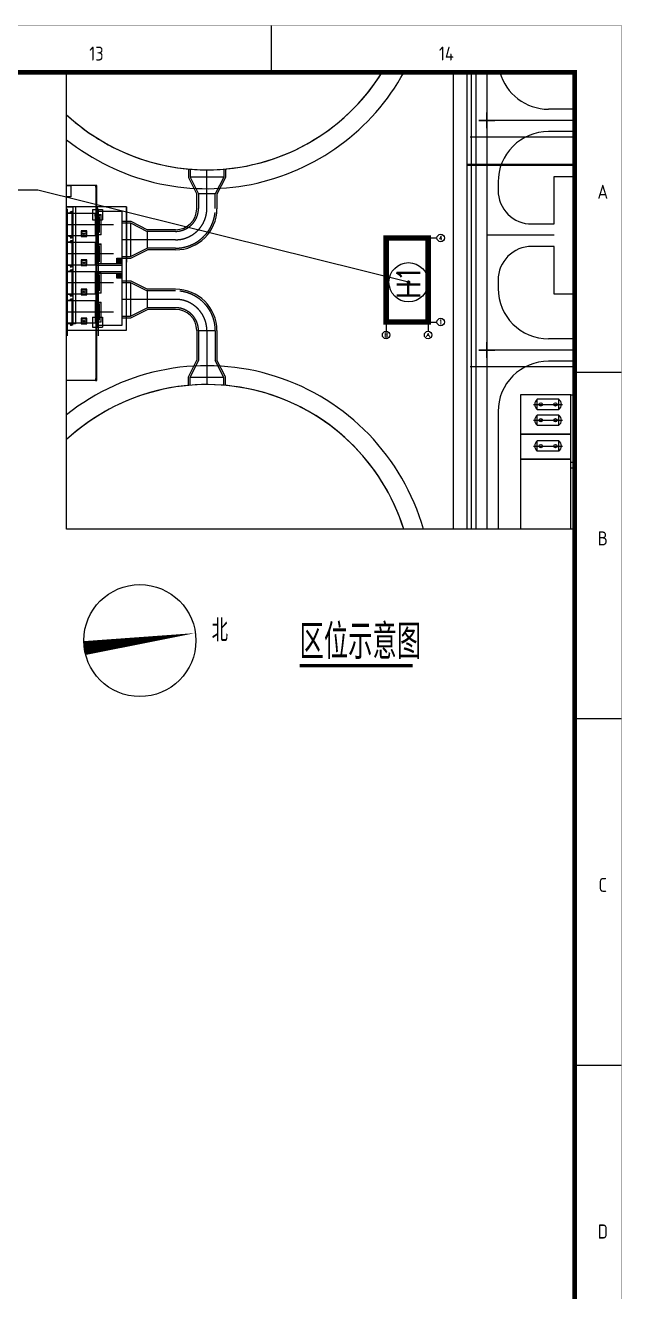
# Model space of a CAD drawing. Extents: x 36816 to 262577, y 14502 to 89811.
# Drawn here: x 249779 to 262557, y 53485 to 80617 of the extents above; entities that cross this region are included whole.
import ezdxf
from ezdxf.enums import TextEntityAlignment as Align

# ---------------------------------------------------------------- set-up
doc = ezdxf.new("R2010")
doc.units = 0
doc.header["$LTSCALE"] = 1000
doc.header["$MEASUREMENT"] = 0
for name, pattern in [('CENTERX2', [4, 2.5, -0.5, 0.5, -0.5]), ('DASH', [0.35, 0.25, -0.1]), ('DASHED2', [0.375, 0.25, -0.125])]:
    doc.linetypes.add(name, pattern=pattern)
doc.layers.get('0').update_dxf_attribs({"color": 8})
for name, color, linetype in [('AXIS', 8, 'Continuous'), ('AXIS_TEXT', 8, 'Continuous'), ('BM', 8, 'Continuous'), ('DIM_LEAD', 8, 'Continuous'), ('DIM_SYMB', 8, 'Continuous'), ('PUB_TEXT', 8, 'Continuous'), ('Z-本期建构筑物', 8, 'Continuous')]:
    doc.layers.add(name, color=color, linetype=linetype)
doc.layers.add('Road_s标高', color=8, linetype='Continuous', lineweight=0)
doc.styles.add('_TCH_AXIS', font='COMPLEX.shx', dxfattribs={"bigfont": 'gbcbig.shx'})
doc.styles.add('_TCH_DIM', font='simplex.shx', dxfattribs={"bigfont": 'gbcbig.shx'})
doc.styles.add('HZ', font='geditxt.shx', dxfattribs={"width": 0.7, "bigfont": 'hzfs_1.shx'})
doc.styles.add('SIMPLEX', font='geditxt.shx', dxfattribs={"width": 0.8, "bigfont": 'dxt.shx'})
doc.styles.get("Standard").update_dxf_attribs({"font": 'gbenor.shx', "bigfont": 'gbcbig.shx'})
doc.styles.add('TK', font='GEDITXT.SHX', dxfattribs={"width": 0.85, "height": 3.5, "bigfont": 'DXT.SHX'})
doc.styles.add('黑体', font='standard.shx')

# ---------------------------------------------------------------- blocks, each defined once
blk = doc.blocks.new('jzw-bh')
blk.add_circle((0, 0), 1.402)
at = {"style": 'SIMPLEX', "width": 0.8}
blk.add_attdef('JZW', text='', height=1, dxfattribs=at).set_placement((0, 0), align=Align.MIDDLE)
blk = doc.blocks.new('DLZXBG')
at = {"layer": 'Road_s标高', "const_width": 0.3}
for points in [[(-1.44, 0), (1.44, 0)], [(0, -1.44), (0, 1.44)]]:
    blk.add_lwpolyline(points, dxfattribs=at)
blk = doc.blocks.new('GEDI_WK_A11')
at = {"color": 3}
for p, q in [((975, 584), (975, 594)), ((1040, 519.75), (1050, 519.75)), ((1040, 445.5), (1050, 445.5)), ((1040, 371.25), (1050, 371.25))]:
    blk.add_line(p, q, dxfattribs=at)
for points, const_width in [([(0, 0), (1050, 0), (1050, 594), (0, 594)], 0.1), ([(25, 10), (1040, 10), (1040, 584), (25, 584)], 1)]:
    blk.add_lwpolyline(points, close=True, dxfattribs=dict(at, const_width=const_width))
for s, p in [('13', (937.5, 588)), ('14', (1012.5, 588))]:
    blk.add_text(s, height=3, dxfattribs=at).set_placement(p, align=Align.MIDDLE)
for s, p in [('A', (1046, 556.88)), ('B', (1046, 482.62)), ('C', (1046, 408.38)), ('D', (1046, 334.12))]:
    blk.add_text(s, height=3, dxfattribs=at).set_placement(p, align=Align.CENTER)
blk = doc.blocks.new('A$C7DF8697A')
blk.add_blockref('GEDI_WK_A11', (0, 0))
at = {"style": 'TK', "width": 0.85}
for tag, height, p in [('PROJECTNAME', 4.75, (985, 44)), ('PHASE', 4, (1027, 44)), ('DRAWINGNAME', 4.75, (995, 31))]:
    blk.add_attdef(tag, text='', height=height, dxfattribs=at).set_placement(p, align=Align.MIDDLE_CENTER)
for tag, p, height in [('APPROVE', (872, 32.75), 3.5), ('DESIGN', (917, 32.75), 3.5), ('REVIEW1', (872, 25.75), 3.5), ('DRAW', (917, 25.75), 3.5), ('REVIEW2', (872, 18.75), 3.5), ('PROPORTION', (917, 18.75), 3.5), ('DRAWINGNUMBER', (967, 18.5), 4), ('CHECK', (872, 11.75), 3.5), ('DATE', (917, 11.75), 3.5), ('VERSION', (1033, 11.75), 3.5)]:
    blk.add_attdef(tag, p, '', height=height, dxfattribs=at)

msp = doc.modelspace()

# ---------------------------------------------------------------- linework, layer by layer
at = {"layer": 'AXIS'}
for p, q in [((258409.3, 76060.7), (258599.4, 76060.7)), ((257509.3, 74260.7), (257509.3, 74062.5)), ((258409.3, 74260.7), (258409.3, 74062.5)), ((258409.3, 74260.7), (258599.4, 74260.7))]:
    msp.add_line(p, q, dxfattribs=at)
for centre in [(257509.3, 73982.5), (258409.3, 73982.5)]:
    msp.add_circle(centre, 80, dxfattribs=at)
at = {"layer": 'DIM_LEAD'}
for p, q in [((250043.3, 77087.3), (247485.5, 77087.3)), ((257991.4, 75111.8), (250043.3, 77087.3))]:
    msp.add_line(p, q, dxfattribs=at)
at = {"layer": 'DIM_LEAD', "const_width": 40}
msp.add_lwpolyline([(258010.8, 75106.9, 1), (257972, 75116.6, 1)], format="xyb", close=True, dxfattribs=at)
at = {"layer": 'DIM_SYMB'}
msp.add_lwpolyline([(251043.7, 67273.5, 300, 0, 0), (253422, 67595.6, 0, 0, 0)], format="xyseb", dxfattribs=at)
at = {"layer": 'DIM_SYMB', "const_width": 70}
msp.add_lwpolyline([(255656, 66898.6), (258080.1, 66898.6)], dxfattribs=at)
at = {"layer": 'DIM_SYMB'}
msp.add_circle((252232.9, 67434.6), 1200, dxfattribs=at)
at = {"layer": 'Z-本期建构筑物', "color": 251, "ltscale": 10}
for p, q in [((259669.3, 79612.3), (259669.3, 69821.5)), ((261552.4, 78580.7), (259669.3, 78580.7)), ((253273.3, 77539.1), (253273.3, 77356.8)), ((253273.3, 77356.8), (253453.2, 76997)), ((253309.3, 77536), (253309.3, 77365.3)), ((253309.3, 77365.3), (253489.3, 77005.3)), ((254029.3, 77365.3), (253309.3, 77365.3)), ((253669.3, 76695.7), (253669.3, 77521.3)), ((254029.3, 77365.3), (253849.3, 77005.3)), ((254065.3, 77356.8), (253885.2, 76996.7)), ((254029.3, 77536), (254029.3, 77365.3)), ((254065.3, 77539.1), (254065.3, 77356.8)), ((251312.7, 77185.3), (250664.1, 77185.3)), ((250664.1, 77185.3), (250754.8, 77185.3)), ((250754.8, 77185.3), (250754.8, 76945.3)), ((251281.1, 77185.3), (251281.1, 77146.8)), ((251281.1, 77185.3), (251310.6, 77185.3)), ((251281.1, 77146.8), (251310.6, 77146.8)), ((251290.1, 77146.8), (251290.1, 73047.9)), ((251296.9, 73009.3), (251296.9, 77185.3)), ((251303.7, 77146.8), (251303.7, 73047.9)), ((251310.6, 77146.8), (251310.6, 77185.3)), ((250754.8, 76945.3), (250664.1, 76945.3)), ((253453.2, 76687.1), (253453.2, 76997)), ((253849.3, 77005.3), (253489.3, 77005.3)), ((253489.3, 77005.3), (253489.3, 76695.4)), ((253849.3, 76695.4), (253849.3, 77005.3)), ((253885.2, 76996.7), (253885.2, 76686.8)), ((250664.1, 76729.3), (250781.1, 76729.3)), ((251944.9, 76729.3), (250664.1, 76729.3)), ((250732.9, 76594), (250664.1, 76594)), ((251319.9, 76585.3), (250664.1, 76585.3)), ((250684.9, 73964.2), (250684.9, 76684.1)), ((250684.9, 76105.3), (250684.9, 76585.3)), ((250780.9, 76606), (250732.9, 76606)), ((250732.9, 76606), (250732.9, 76594)), ((250742.4, 76607.2), (250741.9, 76606.7)), ((250741.9, 76607.2), (250741.9, 76606)), ((250771.9, 76607.2), (250741.9, 76607.2)), ((250741.9, 76606), (250771.9, 76606)), ((250743.7, 76607.2), (250742.5, 76606)), ((250745, 76607.2), (250743.8, 76606)), ((250746.4, 76607.2), (250745.2, 76606)), ((250747.7, 76607.2), (250746.5, 76606)), ((250749.1, 76607.2), (250747.9, 76606)), ((250750.4, 76607.2), (250749.2, 76606)), ((250751.8, 76607.2), (250750.6, 76606)), ((250750.9, 76607.2), (250750.9, 76621.3)), ((250753.1, 76607.2), (250751.9, 76606)), ((250754.5, 76607.2), (250753.3, 76606)), ((250755.8, 76607.2), (250754.6, 76606)), ((250756.9, 76606.9), (250756, 76606)), ((250756.9, 76635.9), (250756.9, 76576)), ((250757.2, 76607.2), (250756.9, 76606.9)), ((250758.5, 76607.2), (250757.3, 76606)), ((250759.9, 76607.2), (250758.7, 76606)), ((250761.2, 76607.2), (250760, 76606)), ((250762.6, 76607.2), (250761.4, 76606)), ((250763.9, 76607.2), (250762.7, 76606)), ((250762.9, 76607.2), (250762.9, 76621.3)), ((250765.3, 76607.2), (250764.1, 76606)), ((250766.6, 76607.2), (250765.4, 76606)), ((250767.9, 76607.2), (250766.7, 76606)), ((250794.1, 76618.3), (250767.6, 76618.3)), ((250769.3, 76607.2), (250768.1, 76606)), ((250770.6, 76607.2), (250769.4, 76606)), ((250771.9, 76607.1), (250770.8, 76606)), ((250771.9, 76606), (250771.9, 76607.2)), ((250773.7, 76625.5), (250773.7, 76611.1)), ((250788.1, 76625.5), (250773.7, 76625.5)), ((250773.7, 76611.1), (250788.1, 76611.1)), ((250780.9, 76631.9), (250780.9, 76604.7)), ((250780.9, 76606), (250780.9, 76594)), ((250780.9, 76594), (250783.3, 76594)), ((250795.3, 76594), (250783.3, 76594)), ((250783.3, 76096.7), (250783.3, 76594)), ((250784.1, 76737), (250817.4, 76737)), ((250788.1, 76611.1), (250788.1, 76625.5)), ((250795.3, 76737), (250795.3, 74224.7)), ((250795.3, 76096.7), (250795.3, 76594)), ((250817.4, 76728.4), (250828.1, 76743.1)), ((250817.4, 76737), (250817.4, 76728.4)), ((250828.1, 76743.1), (250828.1, 76736.9)), ((250828.1, 76736.9), (250862.6, 76736.9)), ((250855.3, 76737), (250855.3, 74224.7)), ((251216.5, 76669.3), (251432.5, 76669.3)), ((251216.5, 76669.3), (251216.5, 76453.3)), ((251272.9, 76585.3), (251272.9, 76105.3)), ((251272.9, 76531.3), (251272.9, 76585.3)), ((251319.9, 76525.3), (251272.9, 76525.3)), ((251319.9, 76717.3), (251319.9, 75526.3)), ((251319.9, 76633.3), (251848.9, 76633.3)), ((251319.9, 76561.3), (251403.9, 76561.3)), ((251319.9, 76129.3), (251319.9, 76561.3)), ((251319.9, 76129.3), (251343.9, 76537.3)), ((251326.7, 76517.8), (251362.7, 76175.6)), ((251326.7, 76175.6), (251362.7, 76517.8)), ((251326.7, 76175.6), (251326.7, 76517.8)), ((251326.7, 76517.8), (251362.7, 76517.8)), ((251343.9, 76537.3), (251403.9, 76561.3)), ((251344.9, 73964.2), (251344.9, 76684.1)), ((251362.7, 76517.8), (251362.7, 76175.6)), ((251403.9, 76129.3), (251403.9, 76561.3)), ((251432.5, 76669.3), (251432.5, 76453.3)), ((251848.9, 76633.3), (251848.9, 76081.3)), ((251944.9, 74089.3), (251944.9, 76729.3)), ((251944.9, 76729.3), (251944.9, 76555.3)), ((251944.9, 76609.3), (251944.9, 76124.8)), ((251668.5, 76345.3), (250664.1, 76345.3)), ((250842.1, 76345.3), (250664.1, 76345.3)), ((251216.5, 76453.3), (251432.5, 76453.3)), ((251319.9, 76501.3), (251319.9, 76176.9)), ((251848.9, 76418.5), (251848.9, 75626.5)), ((251855.3, 76418.8), (252037.6, 76418.8)), ((251858.4, 76382.8), (252029.1, 76382.8)), ((252029.1, 76382.8), (252389.1, 76202.8)), ((252029.1, 76382.8), (252029.1, 75662.8)), ((252037.6, 76418.8), (252397.6, 76238.8)), ((251319.9, 76105.3), (250664.1, 76105.3)), ((250732.9, 76096.7), (250664.1, 76096.7)), ((250732.9, 76084.7), (250732.9, 76096.7)), ((250780.9, 76084.7), (250732.9, 76084.7)), ((250780.9, 75982), (250732.9, 75982)), ((250732.9, 75982), (250732.9, 75970)), ((250742.4, 76084.7), (250741.9, 76084.2)), ((250741.9, 76084.7), (250771.9, 76084.7)), ((250741.9, 76083.5), (250741.9, 76084.7)), ((250771.9, 76083.5), (250741.9, 76083.5)), ((250742.4, 75983.2), (250741.9, 75982.7)), ((250741.9, 75983.2), (250741.9, 75982)), ((250771.9, 75983.2), (250741.9, 75983.2)), ((250741.9, 75982), (250771.9, 75982)), ((250743.7, 76084.7), (250742.5, 76083.5)), ((250743.7, 75983.2), (250742.5, 75982)), ((250745, 76084.7), (250743.8, 76083.5)), ((250745, 75983.2), (250743.8, 75982)), ((250746.4, 76084.7), (250745.2, 76083.5)), ((250746.4, 75983.2), (250745.2, 75982)), ((250747.7, 76084.7), (250746.5, 76083.5)), ((250747.7, 75983.2), (250746.5, 75982)), ((250749.1, 76084.7), (250747.9, 76083.5)), ((250749.1, 75983.2), (250747.9, 75982)), ((250750.4, 76084.7), (250749.2, 76083.5)), ((250750.4, 75983.2), (250749.2, 75982)), ((250751.8, 76084.7), (250750.6, 76083.5)), ((250751.8, 75983.2), (250750.6, 75982)), ((250750.9, 76083.5), (250750.9, 76069.3)), ((250750.9, 75983.2), (250750.9, 75997.3)), ((250753.1, 76084.7), (250751.9, 76083.5)), ((250753.1, 75983.2), (250751.9, 75982)), ((250754.5, 76084.7), (250753.3, 76083.5)), ((250754.5, 75983.2), (250753.3, 75982)), ((250755.8, 76084.7), (250754.6, 76083.5)), ((250755.8, 75983.2), (250754.6, 75982)), ((250756.9, 76084.4), (250756, 76083.5)), ((250756.9, 75982.9), (250756, 75982)), ((250756.9, 76054.7), (250756.9, 76114.7)), ((250757.2, 76084.7), (250756.9, 76084.4)), ((250756.9, 76011.9), (250756.9, 75952)), ((250757.2, 75983.2), (250756.9, 75982.9)), ((250758.5, 76084.7), (250757.3, 76083.5)), ((250758.5, 75983.2), (250757.3, 75982)), ((250759.9, 76084.7), (250758.7, 76083.5)), ((250759.9, 75983.2), (250758.7, 75982)), ((250761.2, 76084.7), (250760, 76083.5)), ((250761.2, 75983.2), (250760, 75982)), ((250762.6, 76084.7), (250761.4, 76083.5)), ((250762.6, 75983.2), (250761.4, 75982)), ((250763.9, 76084.7), (250762.7, 76083.5)), ((250763.9, 75983.2), (250762.7, 75982)), ((250762.9, 76083.5), (250762.9, 76069.3)), ((250762.9, 75983.2), (250762.9, 75997.3)), ((250765.3, 76084.7), (250764.1, 76083.5)), ((250765.3, 75983.2), (250764.1, 75982)), ((250766.6, 76084.7), (250765.4, 76083.5)), ((250766.6, 75983.2), (250765.4, 75982)), ((250767.9, 76084.7), (250766.7, 76083.5)), ((250767.9, 75983.2), (250766.7, 75982)), ((250794.1, 76072.3), (250767.6, 76072.3)), ((250794.1, 75994.3), (250767.6, 75994.3)), ((250769.3, 76084.7), (250768.1, 76083.5)), ((250769.3, 75983.2), (250768.1, 75982)), ((250770.6, 76084.7), (250769.4, 76083.5)), ((250770.6, 75983.2), (250769.4, 75982)), ((250771.9, 76084.6), (250770.8, 76083.5)), ((250771.9, 75983.1), (250770.8, 75982)), ((250771.9, 76084.7), (250771.9, 76083.5)), ((250771.9, 75982), (250771.9, 75983.2)), ((250773.7, 76079.5), (250788.1, 76079.5)), ((250773.7, 76065.1), (250773.7, 76079.5)), ((250788.1, 76065.1), (250773.7, 76065.1)), ((250773.7, 76001.5), (250773.7, 75987.1)), ((250788.1, 76001.5), (250773.7, 76001.5)), ((250773.7, 75987.1), (250788.1, 75987.1)), ((250780.9, 76084.7), (250780.9, 76096.7)), ((250780.9, 76096.7), (250783.3, 76096.7)), ((250780.9, 76058.7), (250780.9, 76085.9)), ((250780.9, 76007.9), (250780.9, 75980.7)), ((250780.9, 75982), (250780.9, 75970)), ((250795.3, 76096.7), (250783.3, 76096.7)), ((250788.1, 76079.5), (250788.1, 76065.1)), ((250788.1, 75987.1), (250788.1, 76001.5)), ((251094.1, 76213.3), (250974.1, 76213.3)), ((250974.1, 76213.3), (250974.1, 76093.3)), ((250974.1, 76093.3), (251094.1, 76093.3)), ((251082.1, 76201.3), (250986.1, 76201.3)), ((250986.1, 76201.3), (250986.1, 76105.3)), ((251014.2, 76148.5), (251039.8, 76174.1)), ((251039.8, 76131.6), (251014.2, 76157.2)), ((251018.5, 76144.3), (251044.1, 76169.9)), ((251044.1, 76135.8), (251018.5, 76161.4)), ((251022.7, 76140), (251048.3, 76165.7)), ((251048.3, 76140), (251022.7, 76165.7)), ((251052.6, 76144.3), (251027, 76169.9)), ((251027, 76135.8), (251052.6, 76161.4)), ((251056.8, 76148.5), (251031.2, 76174.1)), ((251031.2, 76131.6), (251056.8, 76157.2)), ((251082.1, 76105.3), (251082.1, 76201.3)), ((251094.1, 76093.3), (251094.1, 76213.3)), ((251272.9, 76165.3), (251319.9, 76165.3)), ((251403.9, 76129.3), (251319.9, 76129.3)), ((251362.7, 76175.6), (251326.7, 76175.6)), ((251848.9, 76081.3), (251848.9, 75481.3)), ((251944.9, 76124.8), (251944.9, 75546)), ((252389.1, 76202.8), (252389.1, 75842.8)), ((261109.3, 76120.7), (259669.3, 76120.7)), ((250732.9, 75970), (250664.1, 75970)), ((251319.9, 75961.3), (250664.1, 75961.3)), ((251668.5, 75721.3), (250664.1, 75721.3)), ((250842.1, 75721.3), (250664.1, 75721.3)), ((250684.9, 75481.3), (250684.9, 75961.3)), ((250780.9, 75970), (250783.3, 75970)), ((250795.3, 75970), (250783.3, 75970)), ((250783.3, 75472.7), (250783.3, 75970)), ((250795.3, 75472.7), (250795.3, 75970)), ((251272.9, 75961.3), (251272.9, 75481.3)), ((251319.9, 75901.3), (251272.9, 75901.3)), ((251319.9, 75937.3), (251403.9, 75937.3)), ((251319.9, 75505.3), (251319.9, 75937.3)), ((251319.9, 75505.3), (251343.9, 75913.3)), ((251319.9, 75877.3), (251319.9, 75552.9)), ((251326.7, 75893.8), (251362.7, 75551.6)), ((251326.7, 75551.6), (251362.7, 75893.8)), ((251326.7, 75551.6), (251326.7, 75893.8)), ((251326.7, 75893.8), (251362.7, 75893.8)), ((251343.9, 75913.3), (251403.9, 75937.3)), ((251362.7, 75893.8), (251362.7, 75551.6)), ((251403.9, 75505.3), (251403.9, 75937.3)), ((252029.1, 75662.8), (252389.1, 75842.8)), ((252037.6, 75626.8), (252397.6, 75806.8)), ((251319.9, 75481.3), (250664.1, 75481.3)), ((250732.9, 75472.7), (250664.1, 75472.7)), ((250732.9, 75460.7), (250732.9, 75472.7)), ((250780.9, 75460.7), (250732.9, 75460.7)), ((250742.4, 75460.7), (250741.9, 75460.2)), ((250741.9, 75460.7), (250771.9, 75460.7)), ((250741.9, 75459.5), (250741.9, 75460.7)), ((250771.9, 75459.5), (250741.9, 75459.5)), ((250743.7, 75460.7), (250742.5, 75459.5)), ((250745, 75460.7), (250743.8, 75459.5)), ((250746.4, 75460.7), (250745.2, 75459.5)), ((250747.7, 75460.7), (250746.5, 75459.5)), ((250749.1, 75460.7), (250747.9, 75459.5)), ((250750.4, 75460.7), (250749.2, 75459.5)), ((250751.8, 75460.7), (250750.6, 75459.5)), ((250750.9, 75459.5), (250750.9, 75445.3)), ((250753.1, 75460.7), (250751.9, 75459.5)), ((250754.5, 75460.7), (250753.3, 75459.5)), ((250755.8, 75460.7), (250754.6, 75459.5)), ((250756.9, 75460.4), (250756, 75459.5)), ((250756.9, 75430.7), (250756.9, 75490.7)), ((250757.2, 75460.7), (250756.9, 75460.4)), ((250758.5, 75460.7), (250757.3, 75459.5)), ((250759.9, 75460.7), (250758.7, 75459.5)), ((250761.2, 75460.7), (250760, 75459.5)), ((250762.6, 75460.7), (250761.4, 75459.5)), ((250763.9, 75460.7), (250762.7, 75459.5)), ((250762.9, 75459.5), (250762.9, 75445.3)), ((250765.3, 75460.7), (250764.1, 75459.5)), ((250766.6, 75460.7), (250765.4, 75459.5)), ((250767.9, 75460.7), (250766.7, 75459.5)), ((250794.1, 75448.3), (250767.6, 75448.3)), ((250769.3, 75460.7), (250768.1, 75459.5)), ((250770.6, 75460.7), (250769.4, 75459.5)), ((250771.9, 75460.6), (250770.8, 75459.5)), ((250771.9, 75460.7), (250771.9, 75459.5)), ((250773.7, 75455.5), (250788.1, 75455.5)), ((250773.7, 75441.1), (250773.7, 75455.5)), ((250788.1, 75441.1), (250773.7, 75441.1)), ((250780.9, 75460.7), (250780.9, 75472.7)), ((250780.9, 75472.7), (250783.3, 75472.7)), ((250780.9, 75434.7), (250780.9, 75461.9)), ((250795.3, 75472.7), (250783.3, 75472.7)), ((250788.1, 75455.5), (250788.1, 75441.1)), ((251094.1, 75589.3), (250974.1, 75589.3)), ((250974.1, 75589.3), (250974.1, 75469.3)), ((250974.1, 75469.3), (251094.1, 75469.3)), ((251082.1, 75577.3), (250986.1, 75577.3)), ((250986.1, 75577.3), (250986.1, 75481.3)), ((251014.2, 75524.5), (251039.8, 75550.1)), ((251039.8, 75507.6), (251014.2, 75533.2)), ((251018.5, 75520.3), (251044.1, 75545.9)), ((251044.1, 75511.8), (251018.5, 75537.4)), ((251022.7, 75516), (251048.3, 75541.7)), ((251048.3, 75516), (251022.7, 75541.7)), ((251052.6, 75520.3), (251027, 75545.9)), ((251027, 75511.8), (251052.6, 75537.4)), ((251056.8, 75524.5), (251031.2, 75550.1)), ((251031.2, 75507.6), (251056.8, 75533.2)), ((251082.1, 75481.3), (251082.1, 75577.3)), ((251094.1, 75469.3), (251094.1, 75589.3)), ((251272.9, 75541.3), (251319.9, 75541.3)), ((251319.9, 75517.3), (251848.9, 75517.3)), ((251403.9, 75505.3), (251319.9, 75505.3)), ((251319.9, 75481.3), (251848.9, 75481.3)), ((251362.7, 75551.6), (251326.7, 75551.6)), ((251830.1, 75626.2), (251740.1, 75536.2)), ((251798.3, 75626.2), (251740.1, 75568)), ((251766.5, 75626.2), (251740.1, 75599.8)), ((251740.1, 75517.3), (251740.1, 75626.2)), ((251740.1, 75626.2), (251848.9, 75626.2)), ((251846.7, 75517.3), (251740.1, 75624)), ((251814.9, 75517.3), (251740.1, 75592.2)), ((251783.1, 75517.3), (251740.1, 75560.4)), ((251751.3, 75517.3), (251740.1, 75528.5)), ((251848.9, 75517.3), (251740.1, 75517.3)), ((251848.9, 75613.2), (251753.1, 75517.3)), ((251848.9, 75547), (251769.6, 75626.2)), ((251848.9, 75581.3), (251784.9, 75517.3)), ((251848.9, 75578.8), (251801.5, 75626.2)), ((251848.9, 75549.5), (251816.7, 75517.3)), ((251848.9, 75610.6), (251833.3, 75626.2)), ((251848.9, 75517.7), (251848.5, 75517.3)), ((251848.9, 75626.2), (251848.9, 75517.3)), ((251848.9, 75481.3), (251848.9, 74833.3)), ((251855.3, 75626.8), (252037.6, 75626.8)), ((251858.4, 75662.8), (252029.1, 75662.8)), ((250732.9, 75346), (250664.1, 75346)), ((251319.9, 75337.3), (250664.1, 75337.3)), ((250684.9, 74857.3), (250684.9, 75337.3)), ((250780.9, 75358), (250732.9, 75358)), ((250732.9, 75358), (250732.9, 75346)), ((250742.4, 75359.2), (250741.9, 75358.7)), ((250741.9, 75359.2), (250741.9, 75358)), ((250771.9, 75359.2), (250741.9, 75359.2)), ((250741.9, 75358), (250771.9, 75358)), ((250743.7, 75359.2), (250742.5, 75358)), ((250745, 75359.2), (250743.8, 75358)), ((250746.4, 75359.2), (250745.2, 75358)), ((250747.7, 75359.2), (250746.5, 75358)), ((250749.1, 75359.2), (250747.9, 75358)), ((250750.4, 75359.2), (250749.2, 75358)), ((250751.8, 75359.2), (250750.6, 75358)), ((250750.9, 75359.2), (250750.9, 75373.3)), ((250753.1, 75359.2), (250751.9, 75358)), ((250754.5, 75359.2), (250753.3, 75358)), ((250755.8, 75359.2), (250754.6, 75358)), ((250756.9, 75358.9), (250756, 75358)), ((250756.9, 75387.9), (250756.9, 75328)), ((250757.2, 75359.2), (250756.9, 75358.9)), ((250758.5, 75359.2), (250757.3, 75358)), ((250759.9, 75359.2), (250758.7, 75358)), ((250761.2, 75359.2), (250760, 75358)), ((250762.6, 75359.2), (250761.4, 75358)), ((250763.9, 75359.2), (250762.7, 75358)), ((250762.9, 75359.2), (250762.9, 75373.3)), ((250765.3, 75359.2), (250764.1, 75358)), ((250766.6, 75359.2), (250765.4, 75358)), ((250767.9, 75359.2), (250766.7, 75358)), ((250794.1, 75370.3), (250767.6, 75370.3)), ((250769.3, 75359.2), (250768.1, 75358)), ((250770.6, 75359.2), (250769.4, 75358)), ((250771.9, 75359.1), (250770.8, 75358)), ((250771.9, 75358), (250771.9, 75359.2)), ((250773.7, 75377.5), (250773.7, 75363.1)), ((250788.1, 75377.5), (250773.7, 75377.5)), ((250773.7, 75363.1), (250788.1, 75363.1)), ((250780.9, 75383.9), (250780.9, 75356.7)), ((250780.9, 75358), (250780.9, 75346)), ((250780.9, 75346), (250783.3, 75346)), ((250795.3, 75346), (250783.3, 75346)), ((250783.3, 74848.7), (250783.3, 75346)), ((250788.1, 75363.1), (250788.1, 75377.5)), ((250795.3, 74848.7), (250795.3, 75346)), ((251272.9, 75337.3), (251272.9, 74857.3)), ((251319.9, 75277.3), (251272.9, 75277.3)), ((251319.9, 75343.3), (251319.9, 74833.3)), ((251319.9, 75343.3), (251319.9, 74233.3)), ((251319.9, 75343.3), (251848.9, 75343.3)), ((251319.9, 75313.3), (251403.9, 75313.3)), ((251319.9, 74881.3), (251319.9, 75313.3)), ((251319.9, 74881.3), (251343.9, 75289.3)), ((251319.9, 75253.3), (251319.9, 74928.9)), ((251326.7, 75269.8), (251362.7, 74927.6)), ((251326.7, 74927.6), (251362.7, 75269.8)), ((251326.7, 74927.6), (251326.7, 75269.8)), ((251326.7, 75269.8), (251362.7, 75269.8)), ((251335.3, 75307.3), (251848.9, 75307.3)), ((251343.9, 75289.3), (251403.9, 75313.3)), ((251362.7, 75269.8), (251362.7, 74927.6)), ((251403.9, 74881.3), (251403.9, 75313.3)), ((251830.1, 75307.3), (251740.1, 75217.2)), ((251798.3, 75307.3), (251740.1, 75249.1)), ((251766.5, 75307.3), (251740.1, 75280.9)), ((251740.1, 75198.4), (251740.1, 75307.3)), ((251740.1, 75307.3), (251848.9, 75307.3)), ((251846.7, 75198.4), (251740.1, 75305.1)), ((251814.9, 75198.4), (251740.1, 75273.3)), ((251783.1, 75198.4), (251740.1, 75241.4)), ((251751.3, 75198.4), (251740.1, 75209.6)), ((251848.9, 75198.4), (251740.1, 75198.4)), ((251848.9, 75294.2), (251753.1, 75198.4)), ((251848.9, 75228.1), (251769.6, 75307.3)), ((251848.9, 75262.4), (251784.9, 75198.4)), ((251848.9, 75259.9), (251801.5, 75307.3)), ((251848.9, 75230.6), (251816.7, 75198.4)), ((251848.9, 75291.7), (251833.3, 75307.3)), ((251848.9, 75198.8), (251848.5, 75198.4)), ((251848.9, 75307.3), (251848.9, 75198.4)), ((251668.5, 75097.3), (250664.1, 75097.3)), ((250842.1, 75097.3), (250664.1, 75097.3)), ((251094.1, 74965.3), (250974.1, 74965.3)), ((250974.1, 74965.3), (250974.1, 74845.3)), ((251082.1, 74953.3), (250986.1, 74953.3)), ((250986.1, 74953.3), (250986.1, 74857.3)), ((251014.2, 74900.5), (251039.8, 74926.1)), ((251039.8, 74883.6), (251014.2, 74909.2)), ((251018.5, 74896.3), (251044.1, 74921.9)), ((251044.1, 74887.8), (251018.5, 74913.4)), ((251022.7, 74892), (251048.3, 74917.7)), ((251048.3, 74892), (251022.7, 74917.7)), ((251052.6, 74896.3), (251027, 74921.9)), ((251027, 74887.8), (251052.6, 74913.4)), ((251056.8, 74900.5), (251031.2, 74926.1)), ((251031.2, 74883.6), (251056.8, 74909.2)), ((251082.1, 74857.3), (251082.1, 74953.3)), ((251094.1, 74845.3), (251094.1, 74965.3)), ((251272.9, 74917.3), (251319.9, 74917.3)), ((251362.7, 74927.6), (251326.7, 74927.6)), ((251855.3, 75142.3, 1440000), (252037.6, 75142.3, 1440000)), ((251858.4, 75106.3, 1440000), (252029.1, 75106.3, 1440000)), ((252029.1, 75106.3, 1440000), (252389.1, 74926.3, 1440000)), ((252029.1, 75106.3, 1440000), (252029.1, 74386.3, 1440000)), ((252037.6, 75142.3, 1440000), (252397.6, 74962.3, 1440000)), ((252389.1, 74926.3, 1440000), (252389.1, 74566.3, 1440000)), ((251319.9, 74857.3), (250664.1, 74857.3)), ((250732.9, 74848.7), (250664.1, 74848.7)), ((250732.9, 74722), (250664.1, 74722)), ((251319.9, 74713.3), (250664.1, 74713.3)), ((250684.9, 74233.3), (250684.9, 74713.3)), ((250732.9, 74836.7), (250732.9, 74848.7)), ((250780.9, 74836.7), (250732.9, 74836.7)), ((250780.9, 74734), (250732.9, 74734)), ((250732.9, 74734), (250732.9, 74722)), ((250742.4, 74836.7), (250741.9, 74836.2)), ((250741.9, 74836.7), (250771.9, 74836.7)), ((250741.9, 74835.5), (250741.9, 74836.7)), ((250771.9, 74835.5), (250741.9, 74835.5)), ((250742.4, 74735.2), (250741.9, 74734.7)), ((250741.9, 74735.2), (250741.9, 74734)), ((250771.9, 74735.2), (250741.9, 74735.2)), ((250741.9, 74734), (250771.9, 74734)), ((250743.7, 74836.7), (250742.5, 74835.5)), ((250743.7, 74735.2), (250742.5, 74734)), ((250745, 74836.7), (250743.8, 74835.5)), ((250745, 74735.2), (250743.8, 74734)), ((250746.4, 74836.7), (250745.2, 74835.5)), ((250746.4, 74735.2), (250745.2, 74734)), ((250747.7, 74836.7), (250746.5, 74835.5)), ((250747.7, 74735.2), (250746.5, 74734)), ((250749.1, 74836.7), (250747.9, 74835.5)), ((250749.1, 74735.2), (250747.9, 74734)), ((250750.4, 74836.7), (250749.2, 74835.5)), ((250750.4, 74735.2), (250749.2, 74734)), ((250751.8, 74836.7), (250750.6, 74835.5)), ((250751.8, 74735.2), (250750.6, 74734)), ((250750.9, 74835.5), (250750.9, 74821.3)), ((250750.9, 74735.2), (250750.9, 74749.3)), ((250753.1, 74836.7), (250751.9, 74835.5)), ((250753.1, 74735.2), (250751.9, 74734)), ((250754.5, 74836.7), (250753.3, 74835.5)), ((250754.5, 74735.2), (250753.3, 74734)), ((250755.8, 74836.7), (250754.6, 74835.5)), ((250755.8, 74735.2), (250754.6, 74734)), ((250756.9, 74836.4), (250756, 74835.5)), ((250756.9, 74734.9), (250756, 74734)), ((250756.9, 74806.7), (250756.9, 74866.7)), ((250757.2, 74836.7), (250756.9, 74836.4)), ((250756.9, 74763.9), (250756.9, 74704)), ((250757.2, 74735.2), (250756.9, 74734.9)), ((250758.5, 74836.7), (250757.3, 74835.5)), ((250758.5, 74735.2), (250757.3, 74734)), ((250759.9, 74836.7), (250758.7, 74835.5)), ((250759.9, 74735.2), (250758.7, 74734)), ((250761.2, 74836.7), (250760, 74835.5)), ((250761.2, 74735.2), (250760, 74734)), ((250762.6, 74836.7), (250761.4, 74835.5)), ((250762.6, 74735.2), (250761.4, 74734)), ((250763.9, 74836.7), (250762.7, 74835.5)), ((250763.9, 74735.2), (250762.7, 74734)), ((250762.9, 74835.5), (250762.9, 74821.3)), ((250762.9, 74735.2), (250762.9, 74749.3)), ((250765.3, 74836.7), (250764.1, 74835.5)), ((250765.3, 74735.2), (250764.1, 74734)), ((250766.6, 74836.7), (250765.4, 74835.5)), ((250766.6, 74735.2), (250765.4, 74734)), ((250767.9, 74836.7), (250766.7, 74835.5)), ((250767.9, 74735.2), (250766.7, 74734)), ((250794.1, 74824.3), (250767.6, 74824.3)), ((250794.1, 74746.3), (250767.6, 74746.3)), ((250769.3, 74836.7), (250768.1, 74835.5)), ((250769.3, 74735.2), (250768.1, 74734)), ((250770.6, 74836.7), (250769.4, 74835.5)), ((250770.6, 74735.2), (250769.4, 74734)), ((250771.9, 74836.6), (250770.8, 74835.5)), ((250771.9, 74735.1), (250770.8, 74734)), ((250771.9, 74836.7), (250771.9, 74835.5)), ((250771.9, 74734), (250771.9, 74735.2)), ((250773.7, 74831.5), (250788.1, 74831.5)), ((250773.7, 74817.1), (250773.7, 74831.5)), ((250788.1, 74817.1), (250773.7, 74817.1)), ((250773.7, 74753.5), (250773.7, 74739.1)), ((250788.1, 74753.5), (250773.7, 74753.5)), ((250773.7, 74739.1), (250788.1, 74739.1)), ((250780.9, 74836.7), (250780.9, 74848.7)), ((250780.9, 74848.7), (250783.3, 74848.7)), ((250780.9, 74810.7), (250780.9, 74837.9)), ((250780.9, 74759.9), (250780.9, 74732.7)), ((250780.9, 74734), (250780.9, 74722)), ((250780.9, 74722), (250783.3, 74722)), ((250795.3, 74848.7), (250783.3, 74848.7)), ((250795.3, 74722), (250783.3, 74722)), ((250783.3, 74224.7), (250783.3, 74722)), ((250788.1, 74831.5), (250788.1, 74817.1)), ((250788.1, 74739.1), (250788.1, 74753.5)), ((250795.3, 74224.7), (250795.3, 74722)), ((250974.1, 74845.3), (251094.1, 74845.3)), ((251272.9, 74713.3), (251272.9, 74233.3)), ((251319.9, 74653.3), (251272.9, 74653.3)), ((251403.9, 74881.3), (251319.9, 74881.3)), ((251319.9, 74833.3), (251319.9, 74149.3)), ((251319.9, 74689.3), (251403.9, 74689.3)), ((251319.9, 74257.3), (251319.9, 74689.3)), ((251319.9, 74257.3), (251343.9, 74665.3)), ((251319.9, 74629.3), (251319.9, 74304.9)), ((251326.7, 74303.6), (251362.7, 74645.8)), ((251326.7, 74303.6), (251326.7, 74645.8)), ((251326.7, 74645.8), (251362.7, 74645.8)), ((251326.9, 74645.8), (251362.7, 74303.6)), ((251343.9, 74665.3), (251403.9, 74689.3)), ((251362.7, 74645.8), (251362.7, 74303.6)), ((251403.9, 74257.3), (251403.9, 74689.3)), ((251848.9, 74833.3), (251848.9, 74185.3)), ((251944.9, 74305.3), (251944.9, 74789.9)), ((251668.5, 74473.3), (250664.1, 74473.3)), ((250842.1, 74473.3), (250664.1, 74473.3)), ((251216.5, 74365.3), (251432.5, 74365.3)), ((251216.5, 74365.3), (251216.5, 74149.3)), ((251432.5, 74365.3), (251432.5, 74149.3)), ((251855.3, 74350.3, 1440000), (252037.6, 74350.3, 1440000)), ((251858.4, 74386.3, 1440000), (252029.1, 74386.3, 1440000)), ((252029.1, 74386.3, 1440000), (252389.1, 74566.3, 1440000)), ((252037.6, 74350.3, 1440000), (252397.6, 74530.3, 1440000)), ((251319.9, 74233.3), (250664.1, 74233.3)), ((250732.9, 74224.7), (250664.1, 74224.7)), ((250664.1, 74089.3), (251944.9, 74089.3)), ((250732.9, 74212.7), (250732.9, 74224.7)), ((250780.9, 74212.7), (250732.9, 74212.7)), ((250742.4, 74212.7), (250741.9, 74212.2)), ((250741.9, 74212.7), (250771.9, 74212.7)), ((250741.9, 74211.5), (250741.9, 74212.7)), ((250771.9, 74211.5), (250741.9, 74211.5)), ((250743.7, 74212.7), (250742.5, 74211.5)), ((250745, 74212.7), (250743.8, 74211.5)), ((250746.4, 74212.7), (250745.2, 74211.5)), ((250747.7, 74212.7), (250746.5, 74211.5)), ((250749.1, 74212.7), (250747.9, 74211.5)), ((250750.4, 74212.7), (250749.2, 74211.5)), ((250751.8, 74212.7), (250750.6, 74211.5)), ((250750.9, 74211.5), (250750.9, 74197.3)), ((250753.1, 74212.7), (250751.9, 74211.5)), ((250754.5, 74212.7), (250753.3, 74211.5)), ((250755.8, 74212.7), (250754.6, 74211.5)), ((250756.9, 74212.4), (250756, 74211.5)), ((250756.9, 74182.7), (250756.9, 74242.7)), ((250757.2, 74212.7), (250756.9, 74212.4)), ((250758.5, 74212.7), (250757.3, 74211.5)), ((250759.9, 74212.7), (250758.7, 74211.5)), ((250761.2, 74212.7), (250760, 74211.5)), ((250762.6, 74212.7), (250761.4, 74211.5)), ((250763.9, 74212.7), (250762.7, 74211.5)), ((250762.9, 74211.5), (250762.9, 74197.3)), ((250765.3, 74212.7), (250764.1, 74211.5)), ((250766.6, 74212.7), (250765.4, 74211.5)), ((250767.9, 74212.7), (250766.7, 74211.5)), ((250794.1, 74200.3), (250767.6, 74200.3)), ((250769.3, 74212.7), (250768.1, 74211.5)), ((250770.6, 74212.7), (250769.4, 74211.5)), ((250771.9, 74212.6), (250770.8, 74211.5)), ((250771.9, 74212.7), (250771.9, 74211.5)), ((250773.7, 74207.5), (250788.1, 74207.5)), ((250773.7, 74193.1), (250773.7, 74207.5)), ((250788.1, 74193.1), (250773.7, 74193.1)), ((250780.9, 74212.7), (250780.9, 74224.7)), ((250780.9, 74224.7), (250783.3, 74224.7)), ((250780.9, 74186.7), (250780.9, 74213.9)), ((250795.3, 74224.7), (250783.3, 74224.7)), ((250788.1, 74207.5), (250788.1, 74193.1)), ((250855.3, 74224.7), (250795.3, 74224.7)), ((251094.1, 74341.3), (250974.1, 74341.3)), ((250974.1, 74341.3), (250974.1, 74221.3)), ((250974.1, 74221.3), (251094.1, 74221.3)), ((251082.1, 74329.3), (250986.1, 74329.3)), ((250986.1, 74329.3), (250986.1, 74233.3)), ((251014.2, 74276.5), (251039.8, 74302.1)), ((251039.8, 74259.6), (251014.2, 74285.2)), ((251018.5, 74272.3), (251044.1, 74297.9)), ((251044.1, 74263.8), (251018.5, 74289.4)), ((251022.7, 74268), (251048.3, 74293.7)), ((251048.3, 74268), (251022.7, 74293.7)), ((251052.6, 74272.3), (251027, 74297.9)), ((251027, 74263.8), (251052.6, 74289.4)), ((251056.8, 74276.5), (251031.2, 74302.1)), ((251031.2, 74259.6), (251056.8, 74285.2)), ((251082.1, 74233.3), (251082.1, 74329.3)), ((251094.1, 74221.3), (251094.1, 74341.3)), ((251216.5, 74149.3), (251432.5, 74149.3)), ((251272.9, 74293.3), (251319.9, 74293.3)), ((251403.9, 74257.3), (251319.9, 74257.3)), ((251848.9, 74185.3), (251319.9, 74185.3)), ((251362.7, 74303.6), (251326.7, 74303.6)), ((251848.9, 74258.2), (251848.9, 74185.3)), ((253453.2, 74082.1, 1440000), (253453.2, 73442.9, 1440000)), ((253489.3, 74073.7, 1440000), (253489.3, 73434.5, 1440000)), ((253669.3, 74073.7, 1440000), (253669.3, 72920)), ((253849.3, 74073.7, 1440000), (253849.3, 73434.5)), ((253885.2, 74082.3, 1440000), (253885.2, 73443.1)), ((261552.4, 73660.7), (259669.3, 73660.7)), ((253273.3, 73083), (253453.2, 73442.9)), ((253309.3, 73074.5), (253489.3, 73434.5)), ((254029.3, 73074.5), (253849.3, 73434.5)), ((254065.3, 73083), (253885.2, 73443.1)), ((251311.6, 73009.3), (250664.1, 73009.3)), ((251311.6, 73047.9), (251282.1, 73047.9)), ((251282.1, 73047.9), (251282.1, 73009.3)), ((251282.1, 73009.3), (251311.6, 73009.3)), ((251311.6, 73009.3), (251311.6, 73047.9)), ((253273.3, 72900.7), (253273.3, 73083)), ((253309.3, 72903.8), (253309.3, 73074.5)), ((254029.3, 73074.5), (253309.3, 73074.5)), ((254029.3, 72903.8), (254029.3, 73074.5)), ((254065.3, 72900.7), (254065.3, 73083)), ((260667, 72495), (261292.3, 72495)), ((260667, 72156.6), (261292.3, 72156.6)), ((260667, 71603.3), (261292.3, 71603.3)), ((261469.3, 71258.6), (261552.4, 71258.6)), ((261469.3, 71138.6), (261552.4, 71138.6))]:
    msp.add_line(p, q, dxfattribs=at)
at = {"layer": 'Z-本期建构筑物', "color": 251, "linetype": 'CENTERX2', "lineweight": -2, "ltscale": 0.5}
for p, q in [((252996.7, 76022.8), (251855.3, 76022.8)), ((252996.7, 74746.3, 1440000), (251855.3, 74746.3, 1440000))]:
    msp.add_line(p, q, dxfattribs=at)
at = {"layer": 'Z-本期建构筑物', "color": 251, "linetype": 'DASHED2', "lineweight": -2, "ltscale": 5}
for p, q in [((252996.7, 76202.8), (252389.1, 76202.8)), ((252996.7, 75842.8), (252389.1, 75842.8)), ((252996.7, 74926.3, 1440000), (252389.1, 74926.3, 1440000)), ((252996.7, 74566.3, 1440000), (252389.1, 74566.3, 1440000))]:
    msp.add_line(p, q, dxfattribs=at)
at = {"layer": 'Z-本期建构筑物', "color": 251, "lineweight": -2, "ltscale": 2}
for p, q in [((252996.7, 76238.8), (252397.6, 76238.8)), ((252996.7, 75806.8), (252397.6, 75806.8)), ((252996.7, 74962.3, 1440000), (252397.6, 74962.3, 1440000)), ((252996.7, 74530.3, 1440000), (252397.6, 74530.3, 1440000))]:
    msp.add_line(p, q, dxfattribs=at)
at = {"layer": 'Z-本期建构筑物', "color": 251, "linetype": 'DASH', "lineweight": -2, "ltscale": 2}
msp.add_line((253849.3, 74073.7, 1440000), (253489.3, 74073.7, 1440000), dxfattribs=at)
at = {"layer": 'Z-本期建构筑物', "color": 251, "ltscale": 10}
for points in [[(250664.1, 78700.4, 0.4718985), (257425.5, 79612.3, 0.4718985)], [(253669.3, 77521.3, 0.259576), (257425.5, 79612.3, 0.259576)], [(259948.5, 79612.3, 0.3370738), (260989.3, 78820.7)], [(250664.1, 78700.4, 0.1891525), (253669.3, 77521.3)], [(260989.3, 78340.7, 0.4142138), (259909.3, 77260.7)], [(259909.3, 77260.7), (259909.3, 77080.7, 0.4142136), (260629.3, 76360.7), (261109.3, 76360.7)], [(261109.3, 75880.7), (260629.3, 75880.7, 0.4142136), (259909.3, 75160.7), (259909.3, 74980.7)], [(259909.3, 74980.7, 0.4142133), (260989.3, 73900.7)], [(260989.3, 73420.7, 0.4142138), (259909.3, 72340.7)], [(253669.3, 72920, 0.1891528), (250664.1, 71741, 0.1891528)], [(257886.7, 69821.5, 0.3278677), (253669.3, 72920)], [(260749.2, 72604.2, 0.5), (260749.2, 72385.8, 0.5)], [(261210, 72385.8, 0.5), (261210, 72604.2, 0.5)], [(260749.2, 72265.8, 0.5), (260749.2, 72047.4, 0.5)], [(261210, 72047.4, 0.5), (261210, 72265.8, 0.5)], [(260749.2, 71712.5, 0.5), (260749.2, 71494.1, 0.5)], [(261210, 71494.1, 0.5), (261210, 71712.5, 0.5)]]:
    msp.add_lwpolyline(points, format="xyb", dxfattribs=at)
at = {"layer": 'Z-本期建构筑物', "color": 4}
msp.add_lwpolyline([(250664.1, 79612.3), (261552.4, 79612.3), (261552.4, 69821.5), (250664.1, 69821.5)], close=True, dxfattribs=at)
at = {"layer": 'Z-本期建构筑物', "color": 251, "ltscale": 10}
for points in [[(258949.3, 79612.3), (258949.3, 69821.5)], [(259249.3, 69821.5), (259249.3, 79612.3)], [(259333.3, 79612.3), (259333.3, 69821.5)], [(259429.3, 79612.3), (259429.3, 69821.5)], [(261552.4, 78820.7), (260989.3, 78820.7)], [(261552.4, 78220.7), (259309.3, 78220.7)], [(261552.4, 78340.7), (260989.3, 78340.7)], [(259249.3, 77644.7), (261552.4, 77644.7)], [(259249.3, 77620.7), (261552.4, 77620.7)], [(261109.3, 76360.7), (261109.3, 77380.7), (261552.4, 77380.7)], [(250664.1, 74089.3), (251944.9, 74089.3), (251944.9, 76729.3), (250664.1, 76729.3)], [(261552.4, 74860.7), (261109.3, 74860.7), (261109.3, 75880.7)], [(261552.4, 73900.7), (260989.3, 73900.7)], [(261552.4, 73300.7), (259309.3, 73300.7)], [(261552.4, 73420.7), (260989.3, 73420.7)], [(261210, 72604.2), (260749.2, 72604.2)], [(260749.2, 72385.8), (260749.2, 72604.2)], [(261210, 72385.8), (261210, 72604.2)], [(261469.3, 69821.5), (261469.3, 72700.7), (261552.4, 72700.7)], [(259909.3, 72340.7), (259909.3, 69821.5)], [(260749.2, 72385.8), (261210, 72385.8)], [(261210, 72265.8), (260749.2, 72265.8)], [(260749.2, 72047.4), (260749.2, 72265.8)], [(261210, 72047.4), (261210, 72265.8)], [(260749.2, 72047.4), (261210, 72047.4)], [(260749.2, 71494.1), (260749.2, 71712.5)], [(261210, 71712.5), (260749.2, 71712.5)], [(261210, 71494.1), (261210, 71712.5)], [(261210, 71494.1), (260749.2, 71494.1)], [(261469.3, 69821.5), (261469.3, 71320.7), (260389.3, 71320.7), (260389.3, 69821.5)]]:
    msp.add_lwpolyline(points, dxfattribs=at)
at = {"layer": 'Z-本期建构筑物', "color": 251, "const_width": 120}
msp.add_lwpolyline([(257509.3, 76060.7), (257509.3, 74260.7), (258409.3, 74260.7), (258409.3, 76060.7)], close=True, dxfattribs=at)
at = {"layer": 'Z-本期建构筑物', "color": 251, "ltscale": 10}
for points in [[(260389.3, 71860.7), (261469.3, 71860.7), (261469.3, 72700.7), (260389.3, 72700.7)], [(260389.3, 71320.7), (261469.3, 71320.7), (261469.3, 71860.7), (260389.3, 71860.7)]]:
    msp.add_lwpolyline(points, close=True, dxfattribs=at)
at = {"layer": 'Z-本期建构筑物', "color": 251}
for centre in [(258679.4, 76060.7), (258679.4, 74260.7)]:
    msp.add_circle(centre, 80, dxfattribs=at)
at = {"layer": 'Z-本期建构筑物', "color": 251, "ltscale": 10}
for centre in [(260823.5, 72495), (261136.9, 72495), (260823.5, 72156.6), (261136.9, 72156.6), (260823.5, 71603.3), (261136.9, 71603.3)]:
    msp.add_circle(centre, 36, dxfattribs=at)
for centre, radius, start, end in [((253669.3, 81940.7), 4419.4, 227.15559, 328.2058), ((253669.3, 81940.7), 4823.9, 231.46541, 331.13892), ((253669.3, 68500.7), 4823.9, 15.89063, 128.53449), ((253669.3, 68500.7), 4419.4, 17.38939, 132.84441)]:
    msp.add_arc(centre, radius, start, end, dxfattribs=at)
at = {"layer": 'Z-本期建构筑物', "color": 251, "linetype": 'CENTERX2', "lineweight": -2, "ltscale": 0.5}
for centre, start, end in [((252996.7, 76695.4), 270, 0), ((252996.7, 74073.7, 1440000), 0, 90)]:
    msp.add_arc(centre, 672.6, start, end, dxfattribs=at)
at = {"layer": 'Z-本期建构筑物', "color": 251, "linetype": 'DASHED2', "lineweight": -2, "ltscale": 5}
for centre, radius, start, end in [((252996.7, 76695.4), 492.6, 270, 0), ((252996.7, 76695.4), 852.6, 270, 0), ((252996.7, 74073.7, 1440000), 852.6, 0, 90), ((252996.7, 74073.7, 1440000), 492.6, 0, 90)]:
    msp.add_arc(centre, radius, start, end, dxfattribs=at)
at = {"layer": 'Z-本期建构筑物', "color": 251, "lineweight": -2, "ltscale": 2}
for centre, radius, start, end in [((252996.7, 76695.4), 456.6, 270, 358.95267), ((252996.7, 76695.4), 888.6, 270, 359.44668), ((252996.7, 74073.7, 1440000), 888.6, 0.55332, 90), ((252996.7, 74073.7, 1440000), 456.6, 1.04733, 90)]:
    msp.add_arc(centre, radius, start, end, dxfattribs=at)
at = {"layer": 'Z-本期建构筑物', "color": 251, "ltscale": 10}
for centre, major_axis, start_param, end_param in [((250747.8, 76621.3, 2400000), (2.19, -2.19), 0.7856896, 3.963213), ((250766, 76621.3, 2400000), (2.19, -2.19), 0.749176, 3.9266994), ((250780.9, 76618.3, 2400000), (0.78, -0.78), 3.9269908, 10.2101761), ((250747.8, 76069.3, 2400000), (-2.19, -2.19), 5.461565, 8.6390884), ((250747.8, 75997.3), (2.19, -2.19), 0.7856896, 3.963213), ((250766, 76069.3, 2400000), (-2.19, -2.19), 5.4980785, 8.675602), ((250766, 75997.3), (2.19, -2.19), 0.749176, 3.9266994), ((250780.9, 76072.3, 2400000), (0.78, -0.78), 3.9269908, 10.2101761), ((250780.9, 75994.3), (0.78, -0.78), 3.9269908, 10.2101761), ((250747.8, 75445.3), (-2.19, -2.19), 5.461565, 8.6390884), ((250766, 75445.3), (-2.19, -2.19), 5.4980785, 8.675602), ((250780.9, 75448.3), (0.78, -0.78), 3.9269908, 10.2101761), ((250747.8, 75373.3), (2.19, -2.19), 0.7856896, 3.963213), ((250766, 75373.3), (2.19, -2.19), 0.749176, 3.9266994), ((250780.9, 75370.3), (0.78, -0.78), 3.9269908, 10.2101761), ((250747.8, 74821.3), (-2.19, -2.19), 5.461565, 8.6390884), ((250747.8, 74749.3, 2400000), (2.19, -2.19), 0.7856896, 3.963213), ((250766, 74821.3), (-2.19, -2.19), 5.4980785, 8.675602), ((250766, 74749.3, 2400000), (2.19, -2.19), 0.749176, 3.9266994), ((250780.9, 74824.3), (0.78, -0.78), 3.9269908, 10.2101761), ((250780.9, 74746.3, 2400000), (0.78, -0.78), 3.9269908, 10.2101761), ((250747.8, 74197.3, 2400000), (-2.19, -2.19), 5.461565, 8.6390884), ((250766, 74197.3, 2400000), (-2.19, -2.19), 5.4980785, 8.675602), ((250780.9, 74200.3, 2400000), (0.78, -0.78), 3.9269908, 10.2101761)]:
    msp.add_ellipse(centre, major_axis=major_axis, ratio=1, start_param=start_param, end_param=end_param, dxfattribs=at)

# ---------------------------------------------------------------- block references
at = {"xscale": 100, "yscale": 100, "zscale": 100}
msp.add_blockref('A$C7DF8697A', (157552.4, 21212.3), dxfattribs=at)
at = {"layer": 'BM', "color": 251}
ref = msp.add_blockref('jzw-bh', (257991.4, 75111.8), dxfattribs=dict(at, xscale=299.9999999999666, yscale=299.9999999999666, zscale=299.9999999999666, rotation=89.99995736167699))
ref.add_attrib('JZW', 'H1', dxfattribs={"layer": '0', "height": 500, "rotation": 90, "style": '黑体', "width": 0.85}).set_placement((257991.4, 75111.8), align=Align.MIDDLE)
at = {"layer": 'Z-本期建构筑物', "color": 251, "xscale": 120, "yscale": 120, "zscale": 120}
msp.add_blockref('DLZXBG', (259669.3, 78580.7), dxfattribs=at)
at = {"layer": 'Z-本期建构筑物', "color": 251, "ltscale": 10, "xscale": 120, "yscale": 120, "zscale": 120}
msp.add_blockref('DLZXBG', (259669.3, 73660.7), dxfattribs=at)

# ---------------------------------------------------------------- texts
at = {"layer": 'AXIS_TEXT', "color": 251, "style": '_TCH_AXIS'}
for s, height, p, p2 in [('4', 89.1, (258645.4, 76016.1), (258713.3, 76016.1)), ('1', 102.9, (258657.3, 74209.2), (258701.4, 74209.2))]:
    msp.add_text(s, height=height, dxfattribs=at).set_placement(p, p2, align=Align.FIT)
at = {"layer": 'AXIS_TEXT', "style": '_TCH_AXIS'}
for s, height, p, p2 in [('B', 87.1, (257474, 73939), (257544.5, 73939)), ('A', 85, (258372.8, 73940), (258445.7, 73940))]:
    msp.add_text(s, height=height, dxfattribs=at).set_placement(p, p2, align=Align.FIT)
at = {"layer": 'PUB_TEXT', "style": '_TCH_DIM'}
msp.add_text('北', height=482.3, dxfattribs=at).set_placement((253773.9, 67412.7))
at = {"layer": 'PUB_TEXT', "style": 'HZ', "width": 0.7}
msp.add_text('区位示意图', height=744.09, dxfattribs=at).set_placement((255656, 67038.6))

doc.saveas('drawing.dxf')
